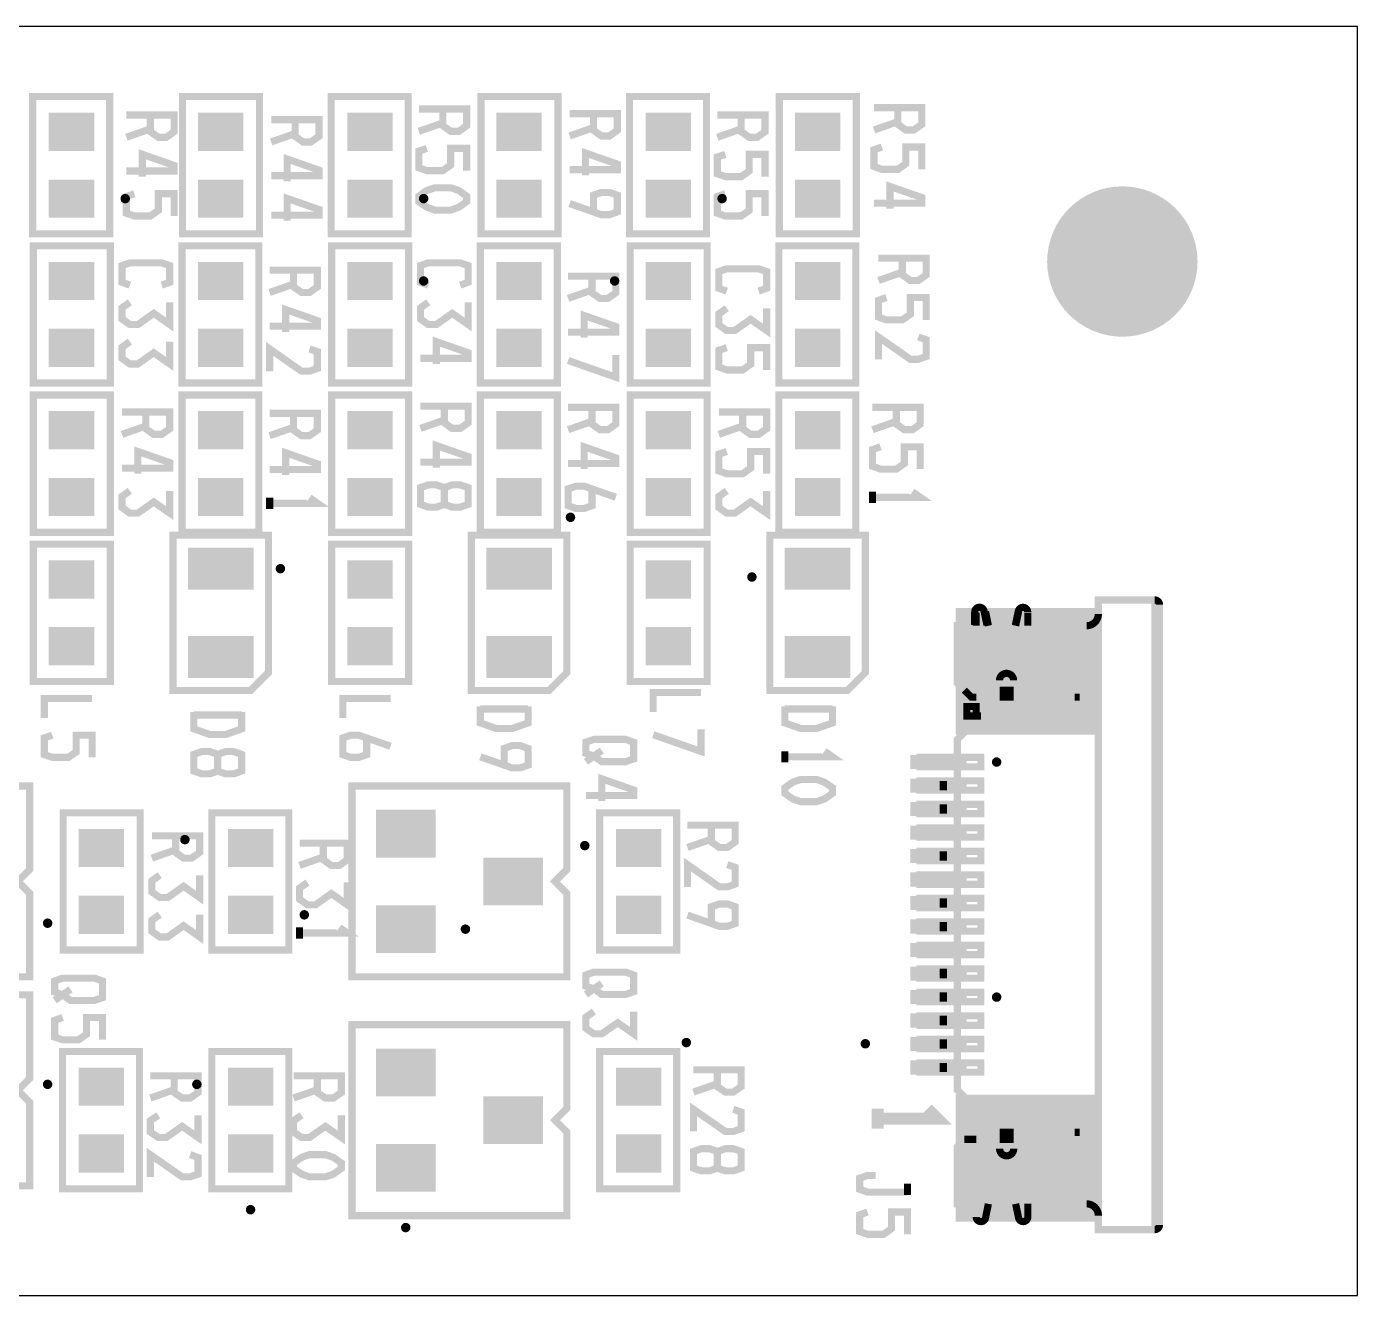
# Model space of a CAD drawing. Extents: x -5 to 195, y -5 to 45.
# Drawn here: x 166.68 to 195, y -5 to 22 of the extents above; entities that cross this region are included whole.
import ezdxf

# ---------------------------------------------------------------- set-up
doc = ezdxf.new("R2010")
doc.units = 0
doc.header["$MEASUREMENT"] = 0
doc.layers.get('0').update_dxf_attribs({"linetype": 'CONTINUOUS'})
for name, color, linetype in [('22-304-1_DRD', 7, 'CONTINUOUS'), ('22-304-1_SPT', 254, 'CONTINUOUS'), ('22-304-1_SST', 1, 'CONTINUOUS'), ('THRUHOLE_NPT', 11, 'CONTINUOUS'), ('THRUHOLE_TAP', 13, 'CONTINUOUS')]:
    doc.layers.add(name, color=color, linetype=linetype)

# ---------------------------------------------------------------- blocks, each defined once
blk = doc.blocks.new('RECTANGLE_5')
blk.add_solid([(0.4826, 0.4064), (0.4826, -0.4064), (-0.4826, 0.4064), (-0.4826, -0.4064)])
blk = doc.blocks.new('RECTANGLE_15')
blk.add_solid([(0.6985, 0.4445), (0.6985, -0.4445), (-0.6985, 0.4445), (-0.6985, -0.4445)])
blk = doc.blocks.new('RECTANGLE_28')
blk.add_solid([(0.59944, 0.14986), (0.59944, -0.14986), (-0.59944, 0.14986), (-0.59944, -0.14986)])
blk = doc.blocks.new('RECTANGLE_29')
blk.add_solid([(1.49987, 1.35001), (1.49987, -1.35001), (-1.49987, 1.35001), (-1.49987, -1.35001)])
blk = doc.blocks.new('RECTANGLE_32')
blk.add_solid([(0.635, 0.508), (0.635, -0.508), (-0.635, 0.508), (-0.635, -0.508)])
blk = doc.blocks.new('ROUND_1')
at = {"const_width": 1.6002}
blk.add_lwpolyline([(-0.8001, 0, 1), (0.8001, 0, 1)], format="xyb", close=True, dxfattribs=at)
blk = doc.blocks.new('ROUND_88')
at = {"const_width": 0.10033}
blk.add_lwpolyline([(-0.050164, 0, 1), (0.050164, 0, 1)], format="xyb", close=True, dxfattribs=at)

msp = doc.modelspace()

# ---------------------------------------------------------------- linework, layer by layer
at = {"layer": '22-304-1_DRD'}
for p, q in [((195.00088, 21.99894), (101.99878, 21.99894)), ((195.00088, -4.99872), (195.00088, 21.99894)), ((-4.99872, -4.99872), (195.00088, -4.99872))]:
    msp.add_line(p, q, dxfattribs=at)
at = {"layer": '22-304-1_SST'}
for points, const_width in [([(166.8145, 20.5105), (166.8145, 17.5895), (168.4528, 17.5895), (168.4528, 20.5105), (166.8145, 20.5105)], 0.1524), ([(171.6405, 17.5895), (171.6405, 20.5105), (170.0022, 20.5105), (170.0022, 17.5895), (171.6405, 17.5895)], 0.1524), ([(173.1645, 20.5105), (173.1645, 17.5895), (174.8028, 17.5895), (174.8028, 20.5105), (173.1645, 20.5105)], 0.1524), ([(177.9905, 17.5895), (177.9905, 20.5105), (176.3522, 20.5105), (176.3522, 17.5895), (177.9905, 17.5895)], 0.1524), ([(179.5145, 20.5105), (179.5145, 17.5895), (181.1528, 17.5895), (181.1528, 20.5105), (179.5145, 20.5105)], 0.1524), ([(184.3405, 17.5895), (184.3405, 20.5105), (182.7022, 20.5105), (182.7022, 17.5895), (184.3405, 17.5895)], 0.1524), ([(169.3164, 20.11934), (169.3164, 19.76374), (169.48658, 19.64436), (169.65676, 19.64436), (169.8244, 19.76374), (169.8244, 20.11934), (168.8084, 20.11934)], 0.1524), ([(175.5394, 20.24634), (175.5394, 19.89074), (175.70958, 19.77136), (175.87976, 19.77136), (176.0474, 19.89074), (176.0474, 20.24634), (175.0314, 20.24634)], 0.1524), ([(178.74742, 20.14728), (178.74742, 19.79168), (178.91506, 19.6723), (179.08524, 19.6723), (179.25542, 19.79168), (179.25542, 20.14728), (178.23942, 20.14728)], 0.1524), ([(181.8894, 20.11934), (181.8894, 19.76374), (182.05958, 19.64436), (182.22976, 19.64436), (182.3974, 19.76374), (182.3974, 20.11934), (181.3814, 20.11934)], 0.1524), ([(185.22442, 20.27428), (185.22442, 19.91868), (185.39206, 19.7993), (185.56224, 19.7993), (185.73242, 19.91868), (185.73242, 20.27428), (184.71642, 20.27428)], 0.1524), ([(169.3164, 19.82216), (168.8084, 19.64436)], 0.1524), ([(172.39742, 20.02028), (172.39742, 19.66468), (172.56506, 19.5453), (172.73524, 19.5453), (172.90542, 19.66468), (172.90542, 20.02028), (171.88942, 20.02028)], 0.1524), ([(175.5394, 19.94916), (175.0314, 19.77136)], 0.1524), ([(178.74742, 19.8501), (178.23942, 19.6723)], 0.1524), ([(181.8894, 19.82216), (181.3814, 19.64436)], 0.1524), ([(185.22442, 19.9771), (184.71642, 19.7993)], 0.1524), ([(172.39742, 19.7231), (171.88942, 19.5453)], 0.1524), ([(169.14876, 18.80616), (169.14876, 19.28114), (169.8244, 19.04492), (169.8244, 18.92554), (168.8084, 18.92554)], 0.1524), ([(172.22724, 18.7071), (172.22724, 19.18208), (172.90542, 18.94586), (172.90542, 18.82648), (171.88942, 18.82648)], 0.1524), ([(175.20158, 19.40814), (175.0314, 19.34972), (175.0314, 18.99412), (175.20158, 18.93316), (175.5394, 18.93316), (175.70958, 19.05254), (175.70958, 19.40814), (176.0474, 19.40814), (176.0474, 18.93316)], 0.1524), ([(178.57724, 18.8341), (178.57724, 19.30908), (179.25542, 19.07286), (179.25542, 18.95348), (178.23942, 18.95348)], 0.1524), ([(181.55158, 19.28114), (181.3814, 19.22272), (181.3814, 18.86712), (181.55158, 18.80616), (181.8894, 18.80616), (182.05958, 18.92554), (182.05958, 19.28114), (182.3974, 19.28114), (182.3974, 18.80616)], 0.1524), ([(184.88406, 19.43608), (184.71642, 19.37766), (184.71642, 19.02206), (184.88406, 18.9611), (185.22442, 18.9611), (185.39206, 19.08048), (185.39206, 19.43608), (185.73242, 19.43608), (185.73242, 18.9611)], 0.1524), ([(185.05424, 18.1229), (185.05424, 18.59788), (185.73242, 18.36166), (185.73242, 18.24228), (184.71642, 18.24228)], 0.1524), ([(168.97858, 18.44294), (168.8084, 18.38452), (168.8084, 18.02892), (168.97858, 17.96796), (169.3164, 17.96796), (169.48658, 18.08734), (169.48658, 18.44294), (169.8244, 18.44294), (169.8244, 17.96796)], 0.1524), ([(172.22724, 17.8689), (172.22724, 18.34388), (172.90542, 18.10766), (172.90542, 17.98828), (171.88942, 17.98828)], 0.1524), ([(175.0314, 18.39214), (175.20158, 18.51152), (175.37176, 18.56994), (175.70958, 18.56994), (175.87976, 18.51152), (176.0474, 18.39214), (176.0474, 18.27276), (175.87976, 18.15592), (175.70958, 18.09496), (175.37176, 18.09496), (175.20158, 18.15592), (175.0314, 18.27276), (175.0314, 18.39214)], 0.1524), ([(178.74742, 18.05686), (178.74742, 18.41246), (178.91506, 18.47088), (179.08524, 18.47088), (179.25542, 18.41246), (179.25542, 18.05686), (179.08524, 17.9959), (178.91506, 17.9959), (178.23942, 18.23466)], 0.1524), ([(181.55158, 18.44294), (181.3814, 18.38452), (181.3814, 18.02892), (181.55158, 17.96796), (181.8894, 17.96796), (182.05958, 18.08734), (182.05958, 18.44294), (182.3974, 18.44294), (182.3974, 17.96796)], 0.1524), ([(168.4655, 14.4145), (168.4655, 17.3355), (166.8272, 17.3355), (166.8272, 14.4145), (168.4655, 14.4145)], 0.1524), ([(169.9895, 17.3355), (169.9895, 14.4145), (171.6278, 14.4145), (171.6278, 17.3355), (169.9895, 17.3355)], 0.1524), ([(174.8155, 14.4145), (174.8155, 17.3355), (173.1772, 17.3355), (173.1772, 14.4145), (174.8155, 14.4145)], 0.1524), ([(176.3395, 17.3355), (176.3395, 14.4145), (177.9778, 14.4145), (177.9778, 17.3355), (176.3395, 17.3355)], 0.1524), ([(181.1655, 14.4145), (181.1655, 17.3355), (179.5272, 17.3355), (179.5272, 14.4145), (181.1655, 14.4145)], 0.1524), ([(182.6895, 17.3355), (182.6895, 14.4145), (184.3278, 14.4145), (184.3278, 17.3355), (182.6895, 17.3355)], 0.1524), ([(168.88206, 16.4973), (168.71442, 16.55826), (168.71442, 16.91386), (168.88206, 16.97228), (169.56024, 16.97228), (169.73042, 16.91386), (169.73042, 16.55826), (169.56024, 16.4973)], 0.1524), ([(175.23206, 16.4973), (175.06442, 16.55826), (175.06442, 16.91386), (175.23206, 16.97228), (175.91024, 16.97228), (176.08042, 16.91386), (176.08042, 16.55826), (175.91024, 16.4973)], 0.1524), ([(185.3184, 17.07134), (185.3184, 16.71574), (185.48858, 16.59636), (185.65876, 16.59636), (185.8264, 16.71574), (185.8264, 17.07134), (184.8104, 17.07134)], 0.1524), ([(172.3644, 16.81734), (172.3644, 16.46174), (172.53458, 16.34236), (172.70476, 16.34236), (172.8724, 16.46174), (172.8724, 16.81734), (171.8564, 16.81734)], 0.1524), ([(178.7144, 16.69034), (178.7144, 16.33474), (178.88458, 16.21536), (179.05476, 16.21536), (179.2224, 16.33474), (179.2224, 16.69034), (178.2064, 16.69034)], 0.1524), ([(181.58206, 16.3703), (181.41442, 16.43126), (181.41442, 16.78686), (181.58206, 16.84528), (182.26024, 16.84528), (182.43042, 16.78686), (182.43042, 16.43126), (182.26024, 16.3703)], 0.1524), ([(185.3184, 16.77416), (184.8104, 16.59636)], 0.1524), ([(172.3644, 16.52016), (171.8564, 16.34236)], 0.1524), ([(178.7144, 16.39316), (178.2064, 16.21536)], 0.1524), ([(168.88206, 16.13408), (168.71442, 16.0147), (168.71442, 15.77848), (168.88206, 15.6591), (169.05224, 15.6591), (169.39006, 15.89786), (169.73042, 15.6591), (169.73042, 16.13408)], 0.1524), ([(175.23206, 16.13408), (175.06442, 16.0147), (175.06442, 15.77848), (175.23206, 15.6591), (175.40224, 15.6591), (175.74006, 15.89786), (176.08042, 15.6591), (176.08042, 16.13408)], 0.1524), ([(184.98058, 16.23314), (184.8104, 16.17472), (184.8104, 15.81912), (184.98058, 15.75816), (185.3184, 15.75816), (185.48858, 15.87754), (185.48858, 16.23314), (185.8264, 16.23314), (185.8264, 15.75816)], 0.1524), ([(172.19676, 15.50416), (172.19676, 15.97914), (172.8724, 15.74292), (172.8724, 15.62354), (171.8564, 15.62354)], 0.1524), ([(178.54676, 15.37716), (178.54676, 15.85214), (179.2224, 15.61592), (179.2224, 15.49654), (178.2064, 15.49654)], 0.1524), ([(181.58206, 16.00708), (181.41442, 15.8877), (181.41442, 15.65148), (181.58206, 15.5321), (181.75224, 15.5321), (182.09006, 15.77086), (182.43042, 15.5321), (182.43042, 16.00708)], 0.1524), ([(168.88206, 15.29588), (168.71442, 15.1765), (168.71442, 14.94028), (168.88206, 14.8209), (169.05224, 14.8209), (169.39006, 15.05966), (169.73042, 14.8209), (169.73042, 15.29588)], 0.1524), ([(175.40224, 14.8209), (175.40224, 15.29588), (176.08042, 15.05966), (176.08042, 14.94028), (175.06442, 14.94028)], 0.1524), ([(184.8104, 14.91996), (184.8104, 15.39494), (185.48858, 14.91996), (185.65876, 14.91996), (185.8264, 14.98092), (185.8264, 15.33652), (185.65876, 15.39494)], 0.1524), ([(171.8564, 14.66596), (171.8564, 15.14094), (172.53458, 14.66596), (172.70476, 14.66596), (172.8724, 14.72692), (172.8724, 15.08252), (172.70476, 15.14094)], 0.1524), ([(178.2064, 14.89456), (179.2224, 14.53896), (179.2224, 15.01394)], 0.1524), ([(181.58206, 15.16888), (181.41442, 15.11046), (181.41442, 14.75486), (181.58206, 14.6939), (181.92242, 14.6939), (182.09006, 14.81328), (182.09006, 15.16888), (182.43042, 15.16888), (182.43042, 14.6939)], 0.1524), ([(168.4655, 11.2395), (168.4655, 14.1605), (166.8272, 14.1605), (166.8272, 11.2395), (168.4655, 11.2395)], 0.1524), ([(169.9895, 14.1605), (169.9895, 11.2395), (171.6278, 11.2395), (171.6278, 14.1605), (169.9895, 14.1605)], 0.1524), ([(174.8155, 11.2395), (174.8155, 14.1605), (173.1772, 14.1605), (173.1772, 11.2395), (174.8155, 11.2395)], 0.1524), ([(176.3395, 14.1605), (176.3395, 11.2395), (177.9778, 11.2395), (177.9778, 14.1605), (176.3395, 14.1605)], 0.1524), ([(181.1655, 11.2395), (181.1655, 14.1605), (179.5272, 14.1605), (179.5272, 11.2395), (181.1655, 11.2395)], 0.1524), ([(182.6895, 14.1605), (182.6895, 11.2395), (184.3278, 11.2395), (184.3278, 14.1605), (182.6895, 14.1605)], 0.1524), ([(175.57242, 13.92428), (175.57242, 13.56868), (175.74006, 13.4493), (175.91024, 13.4493), (176.08042, 13.56868), (176.08042, 13.92428), (175.06442, 13.92428)], 0.1524), ([(178.7144, 13.89634), (178.7144, 13.54074), (178.88458, 13.42136), (179.05476, 13.42136), (179.2224, 13.54074), (179.2224, 13.89634), (178.2064, 13.89634)], 0.1524), ([(185.1914, 13.89634), (185.1914, 13.54074), (185.36158, 13.42136), (185.53176, 13.42136), (185.6994, 13.54074), (185.6994, 13.89634), (184.6834, 13.89634)], 0.1524), ([(169.22242, 13.79728), (169.22242, 13.44168), (169.39006, 13.3223), (169.56024, 13.3223), (169.73042, 13.44168), (169.73042, 13.79728), (168.71442, 13.79728)], 0.1524), ([(172.3644, 13.76934), (172.3644, 13.41374), (172.53458, 13.29436), (172.70476, 13.29436), (172.8724, 13.41374), (172.8724, 13.76934), (171.8564, 13.76934)], 0.1524), ([(175.57242, 13.6271), (175.06442, 13.4493)], 0.1524), ([(178.7144, 13.59916), (178.2064, 13.42136)], 0.1524), ([(181.92242, 13.79728), (181.92242, 13.44168), (182.09006, 13.3223), (182.26024, 13.3223), (182.43042, 13.44168), (182.43042, 13.79728), (181.41442, 13.79728)], 0.1524), ([(185.1914, 13.59916), (184.6834, 13.42136)], 0.1524), ([(169.22242, 13.5001), (168.71442, 13.3223)], 0.1524), ([(172.3644, 13.47216), (171.8564, 13.29436)], 0.1524), ([(181.92242, 13.5001), (181.41442, 13.3223)], 0.1524), ([(169.05224, 12.4841), (169.05224, 12.95908), (169.73042, 12.72286), (169.73042, 12.60348), (168.71442, 12.60348)], 0.1524), ([(172.19676, 12.45616), (172.19676, 12.93114), (172.8724, 12.69492), (172.8724, 12.57554), (171.8564, 12.57554)], 0.1524), ([(175.40224, 12.6111), (175.40224, 13.08608), (176.08042, 12.84986), (176.08042, 12.73048), (175.06442, 12.73048)], 0.1524), ([(178.54676, 12.58316), (178.54676, 13.05814), (179.2224, 12.82192), (179.2224, 12.70254), (178.2064, 12.70254)], 0.1524), ([(181.58206, 12.95908), (181.41442, 12.90066), (181.41442, 12.54506), (181.58206, 12.4841), (181.92242, 12.4841), (182.09006, 12.60348), (182.09006, 12.95908), (182.43042, 12.95908), (182.43042, 12.4841)], 0.1524), ([(184.85358, 13.05814), (184.6834, 12.99972), (184.6834, 12.64412), (184.85358, 12.58316), (185.1914, 12.58316), (185.36158, 12.70254), (185.36158, 13.05814), (185.6994, 13.05814), (185.6994, 12.58316)], 0.1524), ([(168.88206, 12.12088), (168.71442, 12.0015), (168.71442, 11.76528), (168.88206, 11.6459), (169.05224, 11.6459), (169.39006, 11.88466), (169.73042, 11.6459), (169.73042, 12.12088)], 0.1524), ([(175.57242, 11.83386), (175.74006, 11.7729), (175.91024, 11.7729), (176.08042, 11.83386), (176.08042, 12.18946), (175.91024, 12.24788), (175.74006, 12.24788), (175.57242, 12.18946), (175.57242, 11.83386), (175.40224, 11.7729), (175.23206, 11.7729), (175.06442, 11.83386), (175.06442, 12.18946), (175.23206, 12.24788), (175.40224, 12.24788), (175.57242, 12.18946)], 0.1524), ([(178.7144, 12.16152), (178.7144, 11.80592), (178.54676, 11.74496), (178.37658, 11.74496), (178.2064, 11.80592), (178.2064, 12.16152), (178.37658, 12.21994), (178.54676, 12.21994), (179.2224, 11.98372)], 0.1524), ([(181.58206, 12.12088), (181.41442, 12.0015), (181.41442, 11.76528), (181.58206, 11.6459), (181.75224, 11.6459), (182.09006, 11.88466), (182.43042, 11.6459), (182.43042, 12.12088)], 0.1524), ([(184.6834, 11.86434), (184.6834, 12.10056)], 0.1524), ([(184.6834, 11.98372), (185.6994, 11.98372), (185.53176, 12.10056)], 0.1524), ([(171.8564, 11.73734), (171.8564, 11.97356)], 0.1524), ([(171.8564, 11.85672), (172.8724, 11.85672), (172.70476, 11.97356)], 0.1524), ([(168.4655, 8.0645), (168.4655, 10.9855), (166.8272, 10.9855), (166.8272, 8.0645), (168.4655, 8.0645)], 0.1524), ([(169.799, 8.001), (169.799, 7.874), (171.45, 7.874), (171.831, 8.255), (171.831, 11.176), (169.799, 11.176), (169.799, 8.001)], 0.1524), ([(174.8155, 8.0645), (174.8155, 10.9855), (173.1772, 10.9855), (173.1772, 8.0645), (174.8155, 8.0645)], 0.1524), ([(176.149, 8.001), (176.149, 7.874), (177.8, 7.874), (178.181, 8.255), (178.181, 11.176), (176.149, 11.176), (176.149, 8.001)], 0.1524), ([(181.1655, 8.0645), (181.1655, 10.9855), (179.5272, 10.9855), (179.5272, 8.0645), (181.1655, 8.0645)], 0.1524), ([(182.499, 8.001), (182.499, 7.874), (184.15, 7.874), (184.531, 8.255), (184.531, 11.176), (182.499, 11.176), (182.499, 8.001)], 0.1524), ([(189.48908, 7.33044), (189.48908, -1.1303), (186.98972, -1.1303), (186.48934, -0.62992), (186.48934, -0.24892), (186.98972, -0.24892), (186.98972, -0.0508), (186.48934, -0.0508), (186.48934, -0.24892), (186.18962, -0.24892), (185.68924, -0.24892), (185.68924, -0.0508), (186.18962, -0.0508), (186.48934, -0.0508), (186.48934, 0.24892), (186.98972, 0.24892), (186.98972, 0.44958), (186.48934, 0.44958), (186.48934, 0.24892), (186.18962, 0.24892), (185.68924, 0.24892), (185.68924, 0.44958), (186.18962, 0.44958), (186.48934, 0.44958), (186.48934, 0.7493), (186.98972, 0.7493), (186.98972, 0.94996), (186.48934, 0.94996), (186.48934, 0.7493), (186.18962, 0.7493), (185.68924, 0.7493), (185.68924, 0.94996), (186.18962, 0.94996), (186.48934, 0.94996), (186.48934, 1.24968), (186.98972, 1.24968), (186.98972, 1.45034), (186.48934, 1.45034), (186.48934, 1.24968), (186.18962, 1.24968), (185.68924, 1.24968), (185.68924, 1.45034), (186.18962, 1.45034), (186.48934, 1.45034), (186.48934, 1.75006), (186.98972, 1.75006), (186.98972, 1.95072), (186.48934, 1.95072), (186.48934, 1.75006), (186.18962, 1.75006), (185.68924, 1.75006), (185.68924, 1.95072), (186.18962, 1.95072), (186.48934, 1.95072), (186.48934, 2.25044), (186.48934, 2.4511), (186.18962, 2.4511), (186.18962, 2.25044), (186.48934, 2.25044), (186.98972, 2.25044), (186.98972, 2.4511), (186.48934, 2.4511), (186.48934, 2.75082), (186.98972, 2.75082), (186.98972, 2.94894), (186.48934, 2.94894), (186.48934, 2.75082), (186.18962, 2.75082), (185.68924, 2.75082), (185.68924, 2.94894), (186.18962, 2.94894), (186.48934, 2.94894), (186.48934, 3.24866), (186.98972, 3.24866), (186.98972, 3.44932), (186.48934, 3.44932), (186.48934, 3.24866), (186.18962, 3.24866), (185.68924, 3.24866), (185.68924, 3.44932), (186.18962, 3.44932), (186.48934, 3.44932), (186.48934, 3.74904), (186.98972, 3.74904), (186.98972, 3.9497), (186.48934, 3.9497), (186.48934, 4.24942), (186.98972, 4.24942), (186.98972, 4.45008), (186.48934, 4.45008), (186.48934, 4.24942), (186.18962, 4.24942), (185.68924, 4.24942), (185.68924, 4.45008), (186.18962, 4.45008), (186.48934, 4.45008), (186.48934, 4.7498), (186.48934, 4.95046), (186.18962, 4.95046), (186.18962, 4.7498), (186.48934, 4.7498), (186.98972, 4.7498), (186.98972, 4.95046), (186.48934, 4.95046), (186.48934, 5.25018), (186.98972, 5.25018), (186.98972, 5.45084), (186.48934, 5.45084), (186.48934, 5.25018), (186.18962, 5.25018), (185.68924, 5.25018), (185.68924, 5.45084), (186.18962, 5.45084), (186.48934, 5.45084), (186.48934, 5.75056), (186.98972, 5.75056), (186.98972, 5.94868), (186.48934, 5.94868), (186.48934, 5.75056), (186.18962, 5.75056), (185.68924, 5.75056), (185.68924, 5.94868), (186.18962, 5.94868), (186.48934, 5.94868), (186.48934, 6.2484), (186.48934, 6.44906), (186.18962, 6.44906), (186.18962, 6.2484), (186.48934, 6.2484), (186.98972, 6.2484), (186.98972, 6.44906), (186.48934, 6.44906), (186.48934, 6.83006), (186.98972, 7.33044), (189.48908, 7.33044), (189.48908, 9.4996), (189.48908, 9.79932), (190.6905, 9.79932)], 0.1524), ([(187.05576, 9.56564), (187.11926, 9.26592)], 0.1524), ([(187.72378, 9.26338), (187.78728, 9.5631)], 0.1524), ([(190.6905, -3.59918), (190.6905, 9.79932)], 0.1524), ([(190.78956, 9.70026), (190.78956, -3.50012)], 0.1524), ([(186.85764, 9.26592), (186.85764, 9.54532)], 0.1524), ([(186.89066, 9.25068), (186.89066, 9.53008)], 0.1524), ([(187.14974, 9.25068), (187.08878, 9.5504)], 0.1524), ([(187.9854, 9.54278), (187.9854, 9.26338), (187.72124, 9.26338)], 0.1524), ([(187.79236, 9.5504), (187.72886, 9.25068)], 0.1524), ([(187.99048, 9.25068), (187.99048, 9.53008)], 0.1524), ([(189.24016, 9.25068), (187.99048, 9.25068), (187.72886, 9.25068), (187.14974, 9.25068), (186.89066, 9.25068), (186.48934, 9.25068), (186.48934, 8.8011)], 0.1524), ([(189.24016, 9.25068), (189.24016, 8.79856)], 0.1524), ([(186.89066, 7.87908), (186.6392, 7.87908), (186.48934, 8.02894), (186.48934, 8.8011), (189.48908, 8.8011)], 0.1524), ([(188.9887, 7.33044), (188.9887, 7.53872), (188.9887, 8.63092), (186.89066, 8.63092), (186.89066, 7.72922), (186.89066, 7.53872), (187.3885, 7.53872), (187.3885, 7.33044)], 0.1524), ([(186.6392, 7.87908), (186.78906, 7.72922), (186.89066, 7.72922)], 0.1524), ([(187.38596, 8.08736), (187.38596, 7.54634), (187.38596, 7.33552)], 0.1524), ([(187.3885, 7.53872), (187.3885, 7.72922), (187.3885, 8.07974)], 0.1524), ([(187.69076, 7.87908), (187.3885, 7.87908)], 0.1524), ([(187.68568, 7.33552), (187.68568, 7.54634), (187.68568, 7.73684), (187.68568, 8.08736)], 0.1524), ([(187.69076, 8.07974), (187.69076, 7.53872), (187.69076, 7.33044)], 0.1524), ([(189.48908, 7.5311), (189.0903, 7.5311), (189.0903, 7.87908), (188.9887, 7.87908)], 0.1524), ([(167.06342, 7.28726), (167.06342, 7.70128), (168.07942, 7.70128)], 0.1524), ([(173.41342, 7.28726), (173.41342, 7.70128), (174.42942, 7.70128)], 0.1524), ([(180.01742, 7.41426), (180.01742, 7.82828), (181.03342, 7.82828)], 0.1524), ([(187.39104, 7.72922), (187.69076, 7.72922)], 0.1524), ([(188.9887, 7.72922), (189.0903, 7.72922)], 0.1524), ([(170.2435, 7.41172), (170.2435, 7.05612), (170.58132, 6.93674), (170.92168, 6.93674), (171.2595, 7.05612), (171.2595, 7.41172)], 0.1524), ([(170.2435, 7.35076), (171.2595, 7.35076)], 0.1524), ([(176.3395, 7.53872), (176.3395, 7.18312), (176.67732, 7.06374), (177.01768, 7.06374), (177.3555, 7.18312), (177.3555, 7.53872)], 0.1524), ([(176.3395, 7.47776), (177.3555, 7.47776)], 0.1524), ([(182.8165, 7.53872), (182.8165, 7.18312), (183.15432, 7.06374), (183.49468, 7.06374), (183.8325, 7.18312), (183.8325, 7.53872)], 0.1524), ([(182.8165, 7.47776), (183.8325, 7.47776)], 0.1524), ([(186.69, 7.33044), (186.69, 7.5311), (186.89066, 7.5311), (186.89066, 7.33044), (186.69, 7.33044)], 0.1524), ([(186.89066, 7.5311), (186.89066, 7.53872)], 0.1524), ([(186.98972, 7.33044), (186.89066, 7.33044)], 0.1524), ([(188.9887, 7.53872), (187.69076, 7.53872)], 0.1524), ([(180.01742, 6.93166), (181.03342, 6.57606), (181.03342, 7.0485)], 0.1524), ([(167.23106, 6.9215), (167.06342, 6.86308), (167.06342, 6.50748), (167.23106, 6.44906), (167.57142, 6.44906), (167.73906, 6.5659), (167.73906, 6.9215), (168.07942, 6.9215), (168.07942, 6.44906)], 0.1524), ([(173.92142, 6.86308), (173.92142, 6.50748), (173.75124, 6.44906), (173.58106, 6.44906), (173.41342, 6.50748), (173.41342, 6.86308), (173.58106, 6.9215), (173.75124, 6.9215), (174.42942, 6.68528)], 0.1524), ([(178.75504, 6.8326), (178.58486, 6.77164), (178.58486, 6.53542), (178.75504, 6.477), (178.92268, 6.35762), (179.43068, 6.35762), (179.60086, 6.41604), (179.60086, 6.77164), (179.43068, 6.8326), (178.75504, 6.8326)], 0.1524), ([(170.7515, 6.15696), (170.92168, 6.09854), (171.08932, 6.09854), (171.2595, 6.15696), (171.2595, 6.51256), (171.08932, 6.57352), (170.92168, 6.57352), (170.7515, 6.51256), (170.7515, 6.15696), (170.58132, 6.09854), (170.41368, 6.09854), (170.2435, 6.15696), (170.2435, 6.51256), (170.41368, 6.57352), (170.58132, 6.57352), (170.7515, 6.51256)], 0.1524), ([(176.8475, 6.28396), (176.8475, 6.63956), (177.01768, 6.70052), (177.18532, 6.70052), (177.3555, 6.63956), (177.3555, 6.28396), (177.18532, 6.22554), (177.01768, 6.22554), (176.3395, 6.46176)], 0.1524), ([(178.92268, 6.59384), (178.58486, 6.35762)], 0.1524), ([(182.8165, 6.34492), (182.8165, 6.58114)], 0.1524), ([(182.8165, 6.46176), (183.8325, 6.46176), (183.66232, 6.58114)], 0.1524), ([(186.18962, 6.2484), (185.68924, 6.2484), (185.68924, 6.44906), (186.18962, 6.44906)], 0.1524), ([(178.92268, 5.51942), (178.92268, 5.9944), (179.60086, 5.75564), (179.60086, 5.6388), (178.58486, 5.6388)], 0.1524), ([(182.8165, 5.80136), (182.98668, 5.92074), (183.15432, 5.97916), (183.49468, 5.97916), (183.66232, 5.92074), (183.8325, 5.80136), (183.8325, 5.68452), (183.66232, 5.56514), (183.49468, 5.50672), (183.15432, 5.50672), (182.98668, 5.56514), (182.8165, 5.68452), (182.8165, 5.80136)], 0.1524), ([(186.18962, 5.94868), (186.18962, 5.75056)], 0.1524), ([(162.179, 5.842), (162.179, 1.778), (166.751, 1.778), (166.751, 3.556), (166.497, 3.81), (166.751, 4.064), (166.751, 5.842), (162.179, 5.842)], 0.1524), ([(173.609, 5.842), (173.609, 1.778), (178.181, 1.778), (178.181, 3.556), (177.927, 3.81), (178.181, 4.064), (178.181, 5.842), (173.609, 5.842)], 0.1524), ([(186.18962, 5.45084), (186.18962, 5.25018)], 0.1524), ([(169.1005, 2.3495), (169.1005, 5.2705), (167.4622, 5.2705), (167.4622, 2.3495), (169.1005, 2.3495)], 0.1524), ([(170.6245, 5.2705), (170.6245, 2.3495), (172.2628, 2.3495), (172.2628, 5.2705), (170.6245, 5.2705)], 0.1524), ([(178.8795, 5.2705), (178.8795, 2.3495), (180.5178, 2.3495), (180.5178, 5.2705), (178.8795, 5.2705)], 0.1524), ([(169.85742, 4.78028), (169.85742, 4.42468), (170.02506, 4.3053), (170.19524, 4.3053), (170.36542, 4.42468), (170.36542, 4.78028), (169.34942, 4.78028)], 0.1524), ([(181.2544, 5.00634), (181.2544, 4.65074), (181.42458, 4.53136), (181.59476, 4.53136), (181.7624, 4.65074), (181.7624, 5.00634), (180.7464, 5.00634)], 0.1524), ([(186.18962, 4.7498), (185.68924, 4.7498), (185.68924, 4.95046), (186.18962, 4.95046)], 0.1524), ([(169.85742, 4.4831), (169.34942, 4.3053)], 0.1524), ([(172.9994, 4.62534), (172.9994, 4.26974), (173.16958, 4.15036), (173.33976, 4.15036), (173.5074, 4.26974), (173.5074, 4.62534), (172.4914, 4.62534)], 0.1524), ([(181.2544, 4.70916), (180.7464, 4.53136)], 0.1524), ([(172.9994, 4.32816), (172.4914, 4.15036)], 0.1524), ([(180.7464, 3.69316), (180.7464, 4.16814), (181.42458, 3.69316), (181.59476, 3.69316), (181.7624, 3.75412), (181.7624, 4.10972), (181.59476, 4.16814)], 0.1524), ([(186.18962, 4.45008), (186.18962, 4.24942)], 0.1524), ([(169.51706, 3.94208), (169.34942, 3.8227), (169.34942, 3.58648), (169.51706, 3.4671), (169.68724, 3.4671), (170.02506, 3.70586), (170.36542, 3.4671), (170.36542, 3.94208)], 0.1524), ([(186.18962, 3.74904), (185.68924, 3.74904), (185.68924, 3.9497), (186.18962, 3.9497)], 0.1524), ([(186.48934, 3.9497), (186.48934, 3.74904), (186.18962, 3.74904), (186.18962, 3.9497), (186.48934, 3.9497)], 0.1524), ([(172.66158, 3.78714), (172.4914, 3.66776), (172.4914, 3.43154), (172.66158, 3.31216), (172.83176, 3.31216), (173.16958, 3.55092), (173.5074, 3.31216), (173.5074, 3.78714)], 0.1524), ([(181.2544, 2.91592), (181.2544, 3.27152), (181.42458, 3.32994), (181.59476, 3.32994), (181.7624, 3.27152), (181.7624, 2.91592), (181.59476, 2.85496), (181.42458, 2.85496), (180.7464, 3.09372)], 0.1524), ([(186.18962, 3.44932), (186.18962, 3.24866)], 0.1524), ([(169.51706, 3.10388), (169.34942, 2.9845), (169.34942, 2.74828), (169.51706, 2.6289), (169.68724, 2.6289), (170.02506, 2.86766), (170.36542, 2.6289), (170.36542, 3.10388)], 0.1524), ([(172.4914, 2.59334), (172.4914, 2.82956)], 0.1524), ([(172.4914, 2.71272), (173.5074, 2.71272), (173.33976, 2.82956)], 0.1524), ([(186.18962, 2.94894), (186.18962, 2.75082)], 0.1524), ([(186.18962, 2.25044), (185.68924, 2.25044), (185.68924, 2.4511), (186.18962, 2.4511)], 0.1524), ([(186.18962, 1.95072), (186.18962, 1.75006)], 0.1524), ([(167.45204, 1.7526), (167.28186, 1.69164), (167.28186, 1.45542), (167.45204, 1.397), (167.61968, 1.27762), (168.12768, 1.27762), (168.29786, 1.33604), (168.29786, 1.69164), (168.12768, 1.7526), (167.45204, 1.7526)], 0.1524), ([(178.75504, 1.8796), (178.58486, 1.81864), (178.58486, 1.58242), (178.75504, 1.524), (178.92268, 1.40462), (179.43068, 1.40462), (179.60086, 1.46304), (179.60086, 1.81864), (179.43068, 1.8796), (178.75504, 1.8796)], 0.1524), ([(178.92268, 1.64084), (178.58486, 1.40462)], 0.1524), ([(162.179, 1.397), (162.179, -2.667), (166.751, -2.667), (166.751, -0.889), (166.497, -0.635), (166.751, -0.381), (166.751, 1.397), (162.179, 1.397)], 0.1524), ([(167.61968, 1.51384), (167.28186, 1.27762)], 0.1524), ([(186.18962, 1.45034), (186.18962, 1.24968)], 0.1524), ([(167.45204, 0.9144), (167.28186, 0.85344), (167.28186, 0.49784), (167.45204, 0.43942), (167.78986, 0.43942), (167.96004, 0.5588), (167.96004, 0.9144), (168.29786, 0.9144), (168.29786, 0.43942)], 0.1524), ([(178.75504, 1.0414), (178.58486, 0.92202), (178.58486, 0.6858), (178.75504, 0.56642), (178.92268, 0.56642), (179.26304, 0.80264), (179.60086, 0.56642), (179.60086, 1.0414)], 0.1524), ([(186.18962, 0.94996), (186.18962, 0.7493)], 0.1524), ([(173.609, 0.762), (173.609, -3.302), (178.181, -3.302), (178.181, -1.524), (177.927, -1.27), (178.181, -1.016), (178.181, 0.762), (173.609, 0.762)], 0.1524), ([(186.18962, 0.44958), (186.18962, 0.24892)], 0.1524), ([(167.4495, 0.1905), (167.4495, -2.7305), (169.0878, -2.7305), (169.0878, 0.1905), (167.4495, 0.1905)], 0.1524), ([(170.6245, 0.1905), (170.6245, -2.7305), (172.2628, -2.7305), (172.2628, 0.1905), (170.6245, 0.1905)], 0.1524), ([(178.8795, 0.1905), (178.8795, -2.7305), (180.5178, -2.7305), (180.5178, 0.1905), (178.8795, 0.1905)], 0.1524), ([(186.18962, -0.0508), (186.18962, -0.24892)], 0.1524), ([(169.8244, -0.32766), (169.8244, -0.68326), (169.99458, -0.8001), (170.16476, -0.8001), (170.3324, -0.68326), (170.3324, -0.32766), (169.3164, -0.32766)], 0.1524), ([(172.8724, -0.32766), (172.8724, -0.68326), (173.04258, -0.8001), (173.21276, -0.8001), (173.3804, -0.68326), (173.3804, -0.32766), (172.3644, -0.32766)], 0.1524), ([(181.3814, -0.20066), (181.3814, -0.55626), (181.55158, -0.6731), (181.72176, -0.6731), (181.8894, -0.55626), (181.8894, -0.20066), (180.8734, -0.20066)], 0.1524), ([(169.8244, -0.6223), (169.3164, -0.8001)], 0.1524), ([(172.8724, -0.6223), (172.3644, -0.8001)], 0.1524), ([(181.3814, -0.4953), (180.8734, -0.6731)], 0.1524), ([(169.48658, -1.16586), (169.3164, -1.2827), (169.3164, -1.52146), (169.48658, -1.6383), (169.65676, -1.6383), (169.99458, -1.40208), (170.3324, -1.6383), (170.3324, -1.16586)], 0.1524), ([(172.53458, -1.16586), (172.3644, -1.2827), (172.3644, -1.52146), (172.53458, -1.6383), (172.70476, -1.6383), (173.04258, -1.40208), (173.3804, -1.6383), (173.3804, -1.16586)], 0.1524), ([(180.8734, -1.5113), (180.8734, -1.03886), (181.55158, -1.5113), (181.72176, -1.5113), (181.8894, -1.45288), (181.8894, -1.09728), (181.72176, -1.03886)], 0.1524), ([(184.79516, -1.45034), (184.79516, -1.02616)], 0.254), ([(184.79516, -1.23952), (186.06516, -1.23952), (185.85434, -1.02616)], 0.254), ([(188.9887, -1.1303), (188.9887, -1.33858), (188.9887, -2.43078), (186.89066, -2.43078), (186.89066, -1.52908), (186.78906, -1.52908), (186.6392, -1.67894), (186.48934, -1.8288), (186.48934, -2.60096), (189.48908, -2.60096)], 0.1524), ([(187.3885, -1.33858), (186.89066, -1.33858), (186.89066, -1.33096), (186.69, -1.33096), (186.69, -1.1303), (186.89066, -1.1303)], 0.1524), ([(186.98972, -1.1303), (186.89066, -1.1303), (186.89066, -1.33096), (186.89066, -1.33858), (186.89066, -1.52908)], 0.1524), ([(187.3885, -1.1303), (187.3885, -1.33858), (187.3885, -1.52908), (187.3885, -1.8796)], 0.1524), ([(187.69076, -1.8796), (187.69076, -1.33858), (187.69076, -1.1303)], 0.1524), ([(190.6905, -3.59918), (189.48908, -3.59918), (189.48908, -3.29946), (189.48908, -1.1303)], 0.1524), ([(188.9887, -1.33858), (187.69076, -1.33858)], 0.1524), ([(189.48908, -1.33096), (189.0903, -1.33096), (189.0903, -1.67894), (188.9887, -1.67894)], 0.1524), ([(186.89066, -1.67894), (186.6392, -1.67894)], 0.1524), ([(187.69076, -1.67894), (187.3885, -1.67894)], 0.1524), ([(187.69076, -1.52908), (187.39104, -1.52908)], 0.1524), ([(189.0903, -1.52908), (188.9887, -1.52908)], 0.1524), ([(169.3164, -2.4765), (169.3164, -2.00406), (169.99458, -2.4765), (170.16476, -2.4765), (170.3324, -2.41808), (170.3324, -2.06248), (170.16476, -2.00406)], 0.1524), ([(172.3644, -2.18186), (172.53458, -2.06248), (172.70476, -2.00406), (173.04258, -2.00406), (173.21276, -2.06248), (173.3804, -2.18186), (173.3804, -2.2987), (173.21276, -2.41808), (173.04258, -2.4765), (172.70476, -2.4765), (172.53458, -2.41808), (172.3644, -2.2987), (172.3644, -2.18186)], 0.1524), ([(181.3814, -2.29108), (181.55158, -2.3495), (181.72176, -2.3495), (181.8894, -2.29108), (181.8894, -1.93548), (181.72176, -1.87706), (181.55158, -1.87706), (181.3814, -1.93548), (181.3814, -2.29108), (181.21376, -2.3495), (181.04358, -2.3495), (180.8734, -2.29108), (180.8734, -1.93548), (181.04358, -1.87706), (181.21376, -1.87706), (181.3814, -1.93548)], 0.1524), ([(184.74944, -2.44602), (184.57926, -2.44602), (184.41162, -2.50444), (184.41162, -2.74066), (184.57926, -2.80162), (185.42762, -2.80162)], 0.1524), ([(185.42762, -2.86004), (185.42762, -2.62382)], 0.1524), ([(186.48934, -2.60096), (186.48934, -3.05054), (186.89066, -3.05054)], 0.1524), ([(189.24016, -2.60096), (189.24016, -3.05054)], 0.1524), ([(186.89066, -3.32994), (186.89066, -3.05054), (187.14974, -3.05054), (187.72886, -3.05054), (187.99048, -3.05054), (189.24016, -3.05054)], 0.1524), ([(187.14974, -3.05054), (187.08878, -3.35026)], 0.1524), ([(187.79236, -3.35026), (187.72886, -3.05054)], 0.1524), ([(187.99048, -3.05054), (187.99048, -3.32994)], 0.1524), ([(184.57926, -3.22326), (184.41162, -3.28422), (184.41162, -3.63982), (184.57926, -3.69824), (184.91962, -3.69824), (185.08726, -3.57886), (185.08726, -3.22326), (185.42762, -3.22326), (185.42762, -3.69824)], 0.1524)]:
    msp.add_lwpolyline(points, dxfattribs=dict(at, const_width=const_width))
at = {"layer": '22-304-1_SST', "const_width": 0.1524}
for points in [[(186.95924, 9.64438, 0.4142136), (186.86018, 9.54532)], [(187.05576, 9.56564, 0.3546683), (186.95924, 9.64438)], [(187.88634, 9.64184, 0.3561565), (187.78728, 9.5631)], [(187.9854, 9.54278, 0.4142136), (187.88634, 9.64184)], [(190.78956, 9.70026, 0.4142136), (190.6905, 9.79932)], [(189.24016, 9.25068, 0.4142136), (189.48908, 9.4996)], [(187.53582, 8.23722, 0.4142136), (187.38596, 8.08736)], [(187.68568, 8.08736, 0.4142136), (187.53582, 8.23722)], [(187.3885, -1.8796, 0.4142136), (187.53836, -2.02946)], [(187.53836, -2.02946, 0.4142136), (187.68822, -1.8796)], [(189.48908, -3.29946, 0.4142136), (189.24016, -3.05054)], [(186.89066, -3.32994, 0.4142136), (186.98972, -3.429)], [(186.98972, -3.429, 0.3561565), (187.08878, -3.35026)], [(187.79236, -3.35026, 0.3546683), (187.88888, -3.429)], [(187.79236, -3.35026, 0.3546683), (187.88888, -3.429)], [(187.88888, -3.429, 0.4142136), (187.98794, -3.32994)], [(187.88888, -3.429, 0.4142136), (187.98794, -3.32994)], [(190.6905, -3.59918, 0.4142136), (190.78956, -3.50012)]]:
    msp.add_lwpolyline(points, format="xyb", dxfattribs=at)

# ---------------------------------------------------------------- block references
at = {"layer": '22-304-1_SPT'}
for name, p in [('RECTANGLE_5', (167.64, 19.7612)), ('RECTANGLE_5', (170.815, 19.7612)), ('RECTANGLE_5', (173.99, 19.7612)), ('RECTANGLE_5', (177.165, 19.7612)), ('RECTANGLE_5', (180.34, 19.7612)), ('RECTANGLE_5', (183.515, 19.7612)), ('RECTANGLE_5', (167.64, 18.3388)), ('RECTANGLE_5', (170.815, 18.3388)), ('RECTANGLE_5', (173.99, 18.3388)), ('RECTANGLE_5', (177.165, 18.3388)), ('RECTANGLE_5', (180.34, 18.3388)), ('RECTANGLE_5', (183.515, 18.3388)), ('RECTANGLE_5', (167.64, 16.5862)), ('RECTANGLE_5', (170.815, 16.5862)), ('RECTANGLE_5', (173.99, 16.5862)), ('RECTANGLE_5', (177.165, 16.5862)), ('RECTANGLE_5', (180.34, 16.5862)), ('RECTANGLE_5', (183.515, 16.5862)), ('RECTANGLE_5', (167.64, 15.1638)), ('RECTANGLE_5', (170.815, 15.1638)), ('RECTANGLE_5', (173.99, 15.1638)), ('RECTANGLE_5', (177.165, 15.1638)), ('RECTANGLE_5', (180.34, 15.1638)), ('RECTANGLE_5', (183.515, 15.1638)), ('RECTANGLE_5', (167.64, 13.4112)), ('RECTANGLE_5', (170.815, 13.4112)), ('RECTANGLE_5', (173.99, 13.4112)), ('RECTANGLE_5', (177.165, 13.4112)), ('RECTANGLE_5', (180.34, 13.4112)), ('RECTANGLE_5', (183.515, 13.4112)), ('RECTANGLE_5', (167.64, 11.9888)), ('RECTANGLE_5', (170.815, 11.9888)), ('RECTANGLE_5', (173.99, 11.9888)), ('RECTANGLE_5', (177.165, 11.9888)), ('RECTANGLE_5', (180.34, 11.9888)), ('RECTANGLE_5', (183.515, 11.9888)), ('RECTANGLE_15', (170.815, 10.4648)), ('RECTANGLE_15', (177.165, 10.4648)), ('RECTANGLE_15', (183.515, 10.4648)), ('RECTANGLE_5', (167.64, 10.2362)), ('RECTANGLE_5', (173.99, 10.2362)), ('RECTANGLE_5', (180.34, 10.2362)), ('RECTANGLE_29', (187.94984, 8.2804)), ('RECTANGLE_5', (167.64, 8.8138)), ('RECTANGLE_5', (173.99, 8.8138)), ('RECTANGLE_5', (180.34, 8.8138)), ('RECTANGLE_15', (170.815, 8.5852)), ('RECTANGLE_15', (177.165, 8.5852)), ('RECTANGLE_15', (183.515, 8.5852)), ('RECTANGLE_28', (186.09056, 6.35)), ('RECTANGLE_28', (186.09056, 5.84962)), ('RECTANGLE_28', (186.09056, 5.34924)), ('RECTANGLE_32', (174.752, 4.826)), ('RECTANGLE_5', (168.275, 4.5212)), ('RECTANGLE_5', (171.45, 4.5212)), ('RECTANGLE_5', (179.705, 4.5212)), ('RECTANGLE_28', (186.09056, 4.84886)), ('RECTANGLE_32', (177.038, 3.81)), ('RECTANGLE_28', (186.09056, 4.35102)), ('RECTANGLE_28', (186.09056, 3.85064)), ('RECTANGLE_5', (168.275, 3.0988)), ('RECTANGLE_5', (171.45, 3.0988)), ('RECTANGLE_5', (179.705, 3.0988)), ('RECTANGLE_28', (186.09056, 3.35026)), ('RECTANGLE_32', (174.752, 2.794)), ('RECTANGLE_28', (186.09056, 2.84988)), ('RECTANGLE_28', (186.09056, 2.3495)), ('RECTANGLE_28', (186.09056, 1.84912)), ('RECTANGLE_28', (186.09056, 1.34874)), ('RECTANGLE_28', (186.09056, 0.8509)), ('RECTANGLE_28', (186.09056, 0.35052)), ('RECTANGLE_32', (174.752, -0.254)), ('RECTANGLE_28', (186.09056, -0.14986)), ('RECTANGLE_5', (168.275, -0.5588)), ('RECTANGLE_5', (171.45, -0.5588)), ('RECTANGLE_5', (179.705, -0.5588)), ('RECTANGLE_32', (177.038, -1.27)), ('RECTANGLE_29', (187.94984, -2.08026)), ('RECTANGLE_5', (168.275, -1.9812)), ('RECTANGLE_5', (171.45, -1.9812)), ('RECTANGLE_5', (179.705, -1.9812)), ('RECTANGLE_32', (174.752, -2.286))]:
    msp.add_blockref(name, p, dxfattribs=at)
at = {"layer": 'THRUHOLE_NPT'}
msp.add_blockref('ROUND_1', (189.99962, 17.00022), dxfattribs=at)
at = {"layer": 'THRUHOLE_TAP'}
for p in [(168.783, 18.3388), (175.133, 18.3388), (181.483, 18.3388), (175.133, 16.5862), (179.197, 16.5862), (178.2572, 11.557), (172.085, 10.4648), (182.118, 10.287), (187.325, 6.35), (170.053, 4.699), (178.562, 4.572), (172.593, 3.0988), (167.132, 2.921), (176.022, 2.794), (187.325, 1.34874), (180.721, 0.381), (184.531, 0.3556), (167.132, -0.508), (170.307, -0.508), (171.45, -3.175), (174.752, -3.556)]:
    msp.add_blockref('ROUND_88', p, dxfattribs=at)

doc.saveas('drawing.dxf')
